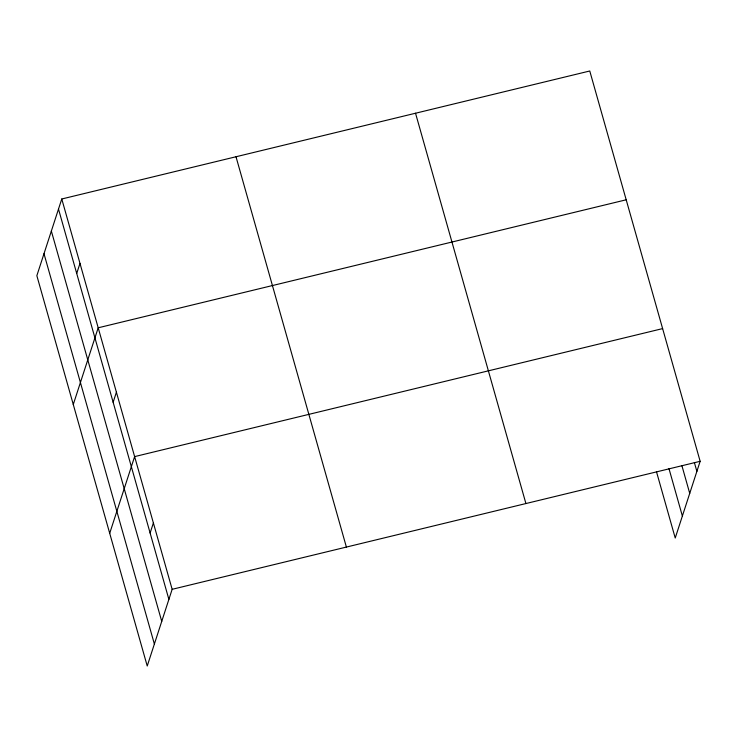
<?xml version="1.0" encoding="UTF-8"?>
<svg xmlns="http://www.w3.org/2000/svg" width="737" height="737" viewBox="0 0 737 737"><rect width="100%" height="100%" fill="white"/><g stroke="black" fill="none" stroke-linecap="round" stroke-linejoin="round"><path stroke-width="1.11" d="M61.77 198.99L36.85 275.693L147.234 666.008L172.154 589.314L61.77 198.99L589.766 70.992L700.15 461.307L675.23 538.01L656.464 471.652M76.712 273.464L79.983 263.395M73.276 404.493L98.196 327.799L626.192 199.791M113.139 402.273L116.409 392.204M109.702 533.302L134.622 456.608L662.618 328.601M150.118 533.026L153.388 522.957M172.154 589.314L700.15 461.307M694.374 462.532L696.88 471.376M681.918 465.72L689.731 493.366M668.929 468.465L682.37 516.02M415.53 113.231L525.914 503.546M236.006 156.751L346.39 547.075M58.499 209.059L168.884 599.384M51.35 231.05L161.735 621.374M43.99 253.703L154.374 644.027"/></g></svg>
